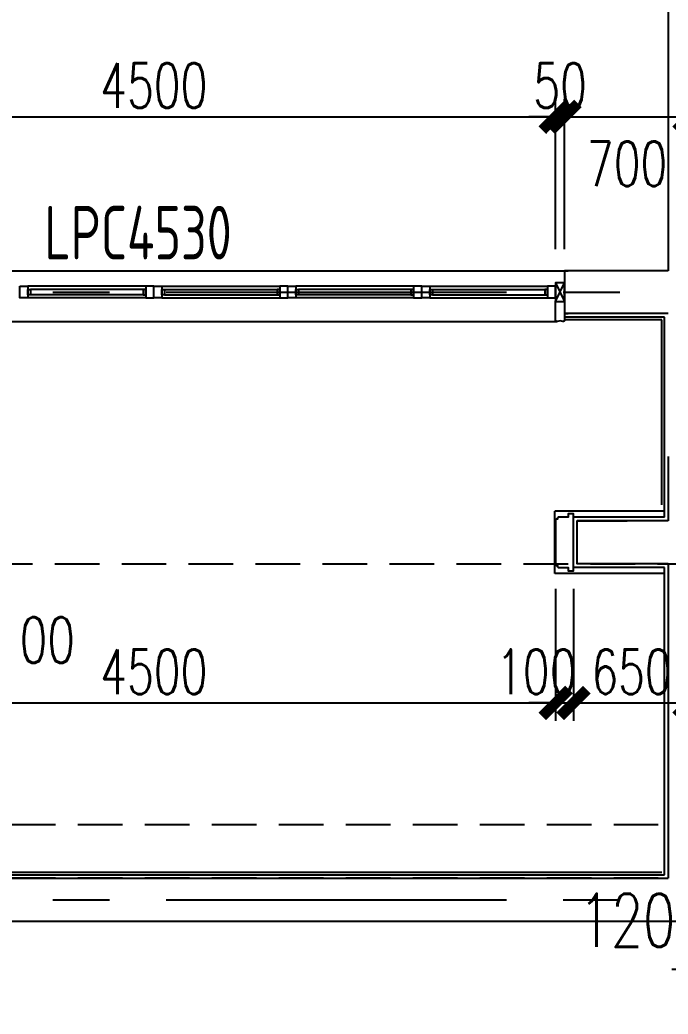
# Model space of a CAD drawing. Extents: x 296441 to 853063, y 459050 to 1117990.
# Drawn here: x 654748 to 658378, y 870279 to 875843 of the extents above; entities that cross this region are included whole.
import ezdxf

# ---------------------------------------------------------------- set-up
doc = ezdxf.new("R2010")
doc.units = 0
doc.header["$LTSCALE"] = 1000
for name, pattern in [('14-FL01-P$0$HIDDEN', [0.375, 0.25, -0.125]), ('14-GRID$0$CENTER2', [28.575, 19.05, -3.175, 3.175, -3.175]), ('BSMT-PLAN-BS01$0$$0$HIDDEN', [0.375, 0.25, -0.125]), ('DZ-3-PLAN-FL01$0$DASHED2', [0.375, 0.25, -0.125])]:
    doc.linetypes.add(name, pattern=pattern)
for name, color, linetype in [('14-GRID$0$G-GRID', 9, '14-GRID$0$CENTER2'), ('14-PLAN-BS01-P$0$A-ROOM-IDEN', 4, 'Continuous'), ('A-ROOF', 2, 'Continuous'), ('BSMT-PLAN-BS01$0$A-WALL', 1, 'Continuous'), ('DZ-3-PLAN-FL01$0$A-WALL', 1, 'Continuous'), ('DZ-PLAN-MAIN-FL01$0$A-WIND-IDEN', 33, 'Continuous'), ('E1-BS01-14$0$A-WALL-FNSH', 6, 'Continuous'), ('E1-BS01-18-19$0$A-FLOR', 23, 'Continuous'), ('E1-BS01-18-19$0$A-OVLK', 140, 'Continuous'), ('E1-BS01-18-19$0$A-SECT-WIND', 155, 'Continuous'), ('E1-BS01-18-19$0$A-SECT-WOOD', 17, 'Continuous'), ('E1-BS01-18-19$0$A-WALL-FNSH', 6, 'Continuous'), ('E1-BS01-18-19$0$G-XREF', 2, 'Continuous'), ('G-BS01-20$0$A-OVLK', 140, 'Continuous'), ('menchuangtao1$0$A-DETL-STONE', 42, 'Continuous'), ('menchuangtao1$0$A-WALL', 1, 'Continuous'), ('menchuangtao1$0$A_CUR_FRAME', 112, 'Continuous'), ('mentao100$0$A-SECT-FNSH', 6, 'Continuous'), ('mentao100$0$A-SECT-STONE', 42, 'Continuous'), ('mentao100$0$A-WALL', 1, 'Continuous'), ('PUB_DIM', 3, 'Continuous'), ('PUB_TEXT', 7, 'Continuous'), ('WALL', 242, 'Continuous'), ('ZT0_默认图层-----PM、LM、DY、JD', 7, 'Continuous'), ('ZT1_Dim---标注---PM、LM、DY、JD', 252, 'Continuous')]:
    doc.layers.add(name, color=color, linetype=linetype)
doc.styles.add('_TCH_DIM', font='SIMPLEX', dxfattribs={"bigfont": 'GBCBIG'})
doc.styles.add('_TCH_DIM_T3', font='SIMPLEX', dxfattribs={"width": 0.705882, "bigfont": 'GBCBIG'})
doc.styles.get("Standard").update_dxf_attribs({"font": 'gbenor.shx', "bigfont": 'gbcbig.shx'})
doc.styles.add('ZT-DIMSTYLE', font='ROMANS.shx', dxfattribs={"width": 0.7, "bigfont": 'CHINESE.shx'})
doc.dimstyles.new('_TCH_ARCH&&100', dxfattribs={"dimtxt": 297.5, "dimasz": 100, "dimexe": 250, "dimexo": 300, "dimgap": 100, "dimtad": 1, "dimdec": 0, "dimzin": 0, "dimdsep": 46, "dimtxsty": '_TCH_DIM_T3', "dimblk": 'ARCHTICK', "dimcen": 0.09, "dimclrt": 7, "dimazin": 2, "dimtfac": 1, "dimtdec": 0, "dimtix": 1, "dimtmove": 2, "dimatfit": 3, "dimfxl": 0, "dimtolj": 1, "dimtzin": 0, "dimarcsym": 0})
doc.dimstyles.new('ZT-DIM100', dxfattribs={"dimscale": 100, "dimtxt": 2.5, "dimasz": 1.5, "dimexe": 1, "dimexo": 1, "dimgap": 0.5, "dimtad": 1, "dimdec": 0, "dimdsep": 46, "dimtxsty": 'ZT-DIMSTYLE', "dimblk": 'ARCHTICK', "dimcen": 2.5, "dimclrd": 175, "dimclre": 175, "dimclrt": 7, "dimazin": 2, "dimtfac": 1, "dimtix": 1, "dimtmove": 2, "dimatfit": 3, "dimfxl": 0, "dimarcsym": 0})

# ---------------------------------------------------------------- blocks, each defined once
blk = doc.blocks.new('_ArchTick')
at = {"color": 0, "linetype": 'ByBlock', "const_width": 0.4}
blk.add_lwpolyline([(-0.5, -0.5), (0.5, 0.5)], dxfattribs=at)
blk = doc.blocks.new('*D2181')
at = {"layer": 'Defpoints', "color": 0, "transparency": 16777216}
for p in [(658498.5, 871039.3), (658618.5, 871039.3), (658618.5, 870529.4)]:
    blk.add_point(p, dxfattribs=at)
at = {"layer": 'PUB_DIM', "color": 0, "lineweight": -2, "transparency": 16777216}
for p, q in [((658498.5, 870739.3), (658498.5, 870279.4)), ((658618.5, 870739.3), (658618.5, 870279.4)), ((658498.5, 870529.4), (658398.5, 870529.4)), ((658498.5, 870529.4), (658618.5, 870529.4)), ((658618.5, 870529.4), (658718.5, 870529.4))]:
    blk.add_line(p, q, dxfattribs=at)
at = {"layer": 'PUB_DIM', "color": 0, "lineweight": -2, "transparency": 16777216, "xscale": 100, "yscale": 100, "zscale": 100}
blk.add_blockref('_ArchTick', (658498.5, 870529.4), dxfattribs=at)
at = {"layer": 'PUB_DIM', "color": 0, "lineweight": -2, "transparency": 16777216, "xscale": 100, "yscale": 100, "zscale": 100, "rotation": 180}
blk.add_blockref('_ArchTick', (658618.5, 870529.4), dxfattribs=at)
at = {"layer": 'PUB_DIM', "color": 7, "transparency": 16777216, "insert": (658148.5, 870804.4), "char_height": 297.5, "attachment_point": 5, "style": '_TCH_DIM_T3'}
blk.add_mtext('\\A1;120', dxfattribs=at)
blk = doc.blocks.new('20B-1')
at = {"layer": 'DZ-PLAN-MAIN-FL01$0$A-WIND-IDEN', "color": 2, "width": 0.8}
blk.add_text('LPC4530', height=300, dxfattribs=at).set_placement((865270.2, 70975.4))
at = {"layer": 'PUB_TEXT', "style": '_TCH_DIM', "width": 0.705882}
blk.add_text('-6.100', height=255, dxfattribs=at).set_placement((864545.9, 68718.1))
blk = doc.blocks.new('E1-BS01-18-19$0$750----DDDD')
at = {"layer": 'E1-BS01-18-19$0$A-SECT-WIND'}
for p, q in [((45, 32.5), (705, 32.5)), ((60, 15), (690, 15)), ((45, -32.5), (705, -32.5)), ((60, -15), (690, -15))]:
    blk.add_line(p, q, dxfattribs=at)
at = {"layer": 'E1-BS01-18-19$0$A-SECT-WOOD'}
for points in [[(0, 32.5), (45, 32.5), (45, -32.5), (0, -32.5)], [(60, 15), (60, -15), (45, -15), (45, 15)], [(690, 15), (690, -15), (705, -15), (705, 15)], [(750, 32.5), (705, 32.5), (705, -32.5), (750, -32.5)]]:
    blk.add_lwpolyline(points, close=True, dxfattribs=at)
blk = doc.blocks.new('menchuangtao1')
at = {"layer": 'menchuangtao1$0$A-DETL-STONE'}
blk.add_lwpolyline([(-10, -52.5), (-10, -159.2, -0.471625), (-15, -162.1, -0.528396), (-19.5, -164.7, 0.241692), (-50.5, -164.7, -0.528396), (-55, -162.1, -0.471625), (-60, -159.2), (-60, -52.5)], format="xyb", close=True, dxfattribs=at)
at = {"layer": 'menchuangtao1$0$A-WALL'}
for p, q in [((-10, 120), (-10, -120)), ((-10, 120), (10, 120)), ((-10, -120), (10, -120))]:
    blk.add_line(p, q, dxfattribs=at)
at = {"layer": 'menchuangtao1$0$A_CUR_FRAME'}
for p, q in [((-60, -52.5), (-10, 52.5)), ((-60, 52.5), (-10, -52.5))]:
    blk.add_line(p, q, dxfattribs=at)
blk.add_lwpolyline([(-10, -52.5), (-10, 52.5), (-60, 52.5), (-60, -52.5)], close=True, dxfattribs=at)
blk = doc.blocks.new('6yhd')
at = {"layer": 'E1-BS01-14$0$A-WALL-FNSH'}
blk.add_line((-9460, -3740), (-8900, -3740), dxfattribs=at)
at = {"layer": 'E1-BS01-18-19$0$A-FLOR'}
for p, q in [((-4298.4, -3480.4), (-8900, -3480.4)), ((-4341.8, -3765), (-8858.1, -3765))]:
    blk.add_line(p, q, dxfattribs=at)
at = {"layer": 'E1-BS01-18-19$0$A-OVLK'}
blk.add_line((-9445, -3755), (-8900, -3755), dxfattribs=at)
at = {"layer": 'WALL'}
for p, q in [((-9480, 7380), (-9480, -3480)), ((-9480, -3480), (-8900, -3480)), ((-8900, -3480), (-8900, -3720)), ((-9480, -3720), (-8900, -3720))]:
    blk.add_line(p, q, dxfattribs=at)
at = {"extrusion": (0, 0, -1), "zscale": -1}
for p in [(8100, -3600), (6600, -3600)]:
    blk.add_blockref('E1-BS01-18-19$0$750----DDDD', p, dxfattribs=at)
for p in [(-8100, -3600), (-6600, -3600)]:
    blk.add_blockref('E1-BS01-18-19$0$750----DDDD', p)
at = {"layer": 'E1-BS01-18-19$0$G-XREF', "extrusion": (0, 0, -1), "zscale": -1}
blk.add_blockref('menchuangtao1', (8910, -3600), dxfattribs=at)
blk = doc.blocks.new('2133')
at = {"layer": '14-PLAN-BS01-P$0$A-ROOM-IDEN', "linetype": '14-FL01-P$0$HIDDEN'}
for points in [[(2199275.9, 1716004.7), (2191170.9, 1716004.7)], [(2199275.9, 1715704.7), (2191170.9, 1715704.7)]]:
    blk.add_lwpolyline(points, dxfattribs=at)
blk = doc.blocks.new('mentao100')
at = {"layer": 'mentao100$0$A-SECT-FNSH'}
for p, q in [((-280, 140), (20, 140)), ((-280, -140), (20, -140))]:
    blk.add_line(p, q, dxfattribs=at)
at = {"layer": 'mentao100$0$A-SECT-STONE', "ltscale": 0.1}
blk.add_lwpolyline([(20, 140), (20, 160), (50, 160), (50, 140), (105, 140, -0.414214), (110, 135), (110, 130), (115, 130, -0.414165), (120, 125), (120, 97.7), (120, -125, -0.414165), (115, -130), (110, -130), (110, -135, -0.414214), (105, -140), (50, -140), (50, -160), (20, -160), (20, -140)], format="xyb", close=True, dxfattribs=at)
at = {"layer": 'mentao100$0$A-WALL'}
blk.add_lwpolyline([(-280, -120), (0, -120), (0, 120), (-280, 120)], dxfattribs=at)
blk = doc.blocks.new('*D2203')
at = {"layer": 'Defpoints', "color": 0, "ltscale": 1000, "transparency": 16777216}
for p in [(657848.5, 872759.3), (658498.5, 872759.3), (658498.5, 872020.5)]:
    blk.add_point(p, dxfattribs=at)
at = {"layer": 'ZT1_Dim---标注---PM、LM、DY、JD', "color": 175, "linetype": 'ByBlock', "lineweight": -2, "ltscale": 1000, "transparency": 16777216}
for p, q in [((657848.5, 872659.3), (657848.5, 871920.5)), ((658498.5, 872659.3), (658498.5, 871920.5))]:
    blk.add_line(p, q, dxfattribs=at)
at = {"layer": 'ZT1_Dim---标注---PM、LM、DY、JD', "color": 175, "lineweight": -2, "ltscale": 1000, "transparency": 16777216}
blk.add_line((657848.5, 872020.5), (658498.5, 872020.5), dxfattribs=at)
at = {"layer": 'ZT1_Dim---标注---PM、LM、DY、JD', "color": 175, "lineweight": -2, "ltscale": 1000, "transparency": 16777216, "xscale": 150, "yscale": 150, "zscale": 150, "rotation": 180}
blk.add_blockref('_ArchTick', (657848.5, 872020.5), dxfattribs=at)
at = {"layer": 'ZT1_Dim---标注---PM、LM、DY、JD', "color": 175, "lineweight": -2, "ltscale": 1000, "transparency": 16777216, "xscale": 150, "yscale": 150, "zscale": 150}
blk.add_blockref('_ArchTick', (658498.5, 872020.5), dxfattribs=at)
at = {"layer": 'ZT1_Dim---标注---PM、LM、DY、JD', "color": 7, "ltscale": 1000, "transparency": 16777216, "insert": (658173.5, 872195.5), "char_height": 250, "attachment_point": 5, "style": 'ZT-DIMSTYLE'}
blk.add_mtext('650', dxfattribs=at)
blk = doc.blocks.new('*D2204')
at = {"layer": 'Defpoints', "color": 0, "ltscale": 1000, "transparency": 16777216}
for p in [(657748.5, 872759.3), (657848.5, 872759.3), (657848.5, 872020.5)]:
    blk.add_point(p, dxfattribs=at)
at = {"layer": 'ZT1_Dim---标注---PM、LM、DY、JD', "color": 175, "linetype": 'ByBlock', "lineweight": -2, "ltscale": 1000, "transparency": 16777216}
for p, q in [((657748.5, 872659.3), (657748.5, 871920.5)), ((657848.5, 872659.3), (657848.5, 871920.5))]:
    blk.add_line(p, q, dxfattribs=at)
at = {"layer": 'ZT1_Dim---标注---PM、LM、DY、JD', "color": 175, "lineweight": -2, "ltscale": 1000, "transparency": 16777216}
for p, q in [((657748.5, 872020.5), (657598.5, 872020.5)), ((657748.5, 872020.5), (657848.5, 872020.5)), ((657848.5, 872020.5), (657998.5, 872020.5))]:
    blk.add_line(p, q, dxfattribs=at)
at = {"layer": 'ZT1_Dim---标注---PM、LM、DY、JD', "color": 175, "lineweight": -2, "ltscale": 1000, "transparency": 16777216, "xscale": 150, "yscale": 150, "zscale": 150}
blk.add_blockref('_ArchTick', (657748.5, 872020.5), dxfattribs=at)
at = {"layer": 'ZT1_Dim---标注---PM、LM、DY、JD', "color": 175, "lineweight": -2, "ltscale": 1000, "transparency": 16777216, "xscale": 150, "yscale": 150, "zscale": 150, "rotation": 180}
blk.add_blockref('_ArchTick', (657848.5, 872020.5), dxfattribs=at)
at = {"layer": 'ZT1_Dim---标注---PM、LM、DY、JD', "color": 7, "ltscale": 1000, "transparency": 16777216, "insert": (657640.1, 872195.5), "char_height": 250, "attachment_point": 5, "style": 'ZT-DIMSTYLE'}
blk.add_mtext('100', dxfattribs=at)
blk = doc.blocks.new('*D2205')
at = {"layer": 'Defpoints', "color": 0, "ltscale": 1000, "transparency": 16777216}
for p in [(653248.4, 872759.3), (657748.5, 872759.3), (657748.5, 872020.5)]:
    blk.add_point(p, dxfattribs=at)
at = {"layer": 'ZT1_Dim---标注---PM、LM、DY、JD', "color": 175, "linetype": 'ByBlock', "lineweight": -2, "ltscale": 1000, "transparency": 16777216}
for p, q in [((653248.4, 872659.3), (653248.4, 871920.5)), ((657748.5, 872659.3), (657748.5, 871920.5))]:
    blk.add_line(p, q, dxfattribs=at)
at = {"layer": 'ZT1_Dim---标注---PM、LM、DY、JD', "color": 175, "lineweight": -2, "ltscale": 1000, "transparency": 16777216}
blk.add_line((653248.4, 872020.5), (657748.5, 872020.5), dxfattribs=at)
at = {"layer": 'ZT1_Dim---标注---PM、LM、DY、JD', "color": 175, "lineweight": -2, "ltscale": 1000, "transparency": 16777216, "xscale": 150, "yscale": 150, "zscale": 150, "rotation": 180}
blk.add_blockref('_ArchTick', (653248.4, 872020.5), dxfattribs=at)
at = {"layer": 'ZT1_Dim---标注---PM、LM、DY、JD', "color": 175, "lineweight": -2, "ltscale": 1000, "transparency": 16777216, "xscale": 150, "yscale": 150, "zscale": 150}
blk.add_blockref('_ArchTick', (657748.5, 872020.5), dxfattribs=at)
at = {"layer": 'ZT1_Dim---标注---PM、LM、DY、JD', "color": 7, "ltscale": 1000, "transparency": 16777216, "insert": (655498.4, 872195.5), "char_height": 250, "attachment_point": 5, "style": 'ZT-DIMSTYLE'}
blk.add_mtext('4500', dxfattribs=at)
blk = doc.blocks.new('*D2274')
at = {"layer": 'Defpoints', "color": 0, "ltscale": 1000, "transparency": 16777216}
for p in [(658498.5, 875300.4), (657798.5, 874459.3), (658498.5, 874459.3)]:
    blk.add_point(p, dxfattribs=at)
at = {"layer": 'ZT1_Dim---标注---PM、LM、DY、JD', "color": 175, "linetype": 'ByBlock', "lineweight": -2, "ltscale": 1000, "transparency": 16777216}
for p, q in [((657798.5, 874559.3), (657798.5, 875400.4)), ((658498.5, 874559.3), (658498.5, 875400.4)), ((657798.5, 875300.4), (658498.5, 875300.4))]:
    blk.add_line(p, q, dxfattribs=at)
at = {"layer": 'ZT1_Dim---标注---PM、LM、DY、JD', "color": 175, "lineweight": -2, "ltscale": 1000, "transparency": 16777216, "xscale": 150, "yscale": 150, "zscale": 150, "rotation": 180}
blk.add_blockref('_ArchTick', (657798.5, 875300.4), dxfattribs=at)
at = {"layer": 'ZT1_Dim---标注---PM、LM、DY、JD', "color": 175, "lineweight": -2, "ltscale": 1000, "transparency": 16777216, "xscale": 150, "yscale": 150, "zscale": 150}
blk.add_blockref('_ArchTick', (658498.5, 875300.4), dxfattribs=at)
at = {"layer": 'ZT1_Dim---标注---PM、LM、DY、JD', "color": 7, "ltscale": 1000, "transparency": 16777216, "insert": (658148.5, 875037.9), "char_height": 250, "attachment_point": 5, "style": 'ZT-DIMSTYLE'}
blk.add_mtext('700', dxfattribs=at)
blk = doc.blocks.new('*D2275')
at = {"layer": 'Defpoints', "color": 0, "ltscale": 1000, "transparency": 16777216}
for p in [(657798.5, 875300.4), (657748.5, 874459.3), (657798.5, 874459.3)]:
    blk.add_point(p, dxfattribs=at)
at = {"layer": 'ZT1_Dim---标注---PM、LM、DY、JD', "color": 175, "linetype": 'ByBlock', "lineweight": -2, "ltscale": 1000, "transparency": 16777216}
for p, q in [((657748.5, 874559.3), (657748.5, 875400.4)), ((657798.5, 874559.3), (657798.5, 875400.4)), ((657748.5, 875300.4), (657598.5, 875300.4)), ((657748.5, 875300.4), (657798.5, 875300.4)), ((657798.5, 875300.4), (657948.5, 875300.4))]:
    blk.add_line(p, q, dxfattribs=at)
at = {"layer": 'ZT1_Dim---标注---PM、LM、DY、JD', "color": 175, "lineweight": -2, "ltscale": 1000, "transparency": 16777216, "xscale": 150, "yscale": 150, "zscale": 150}
blk.add_blockref('_ArchTick', (657748.5, 875300.4), dxfattribs=at)
at = {"layer": 'ZT1_Dim---标注---PM、LM、DY、JD', "color": 175, "lineweight": -2, "ltscale": 1000, "transparency": 16777216, "xscale": 150, "yscale": 150, "zscale": 150, "rotation": 180}
blk.add_blockref('_ArchTick', (657798.5, 875300.4), dxfattribs=at)
at = {"layer": 'ZT1_Dim---标注---PM、LM、DY、JD', "color": 7, "ltscale": 1000, "transparency": 16777216, "insert": (657773.5, 875475.4), "char_height": 250, "attachment_point": 5, "style": 'ZT-DIMSTYLE'}
blk.add_mtext('50', dxfattribs=at)
blk = doc.blocks.new('*D2276')
at = {"layer": 'Defpoints', "color": 0, "ltscale": 1000, "transparency": 16777216}
for p in [(657748.5, 875300.4), (653248.4, 874459.3), (657748.5, 874459.3)]:
    blk.add_point(p, dxfattribs=at)
at = {"layer": 'ZT1_Dim---标注---PM、LM、DY、JD', "color": 175, "linetype": 'ByBlock', "lineweight": -2, "ltscale": 1000, "transparency": 16777216}
for p, q in [((653248.4, 874559.3), (653248.4, 875400.4)), ((657748.5, 874559.3), (657748.5, 875400.4)), ((653248.4, 875300.4), (657748.5, 875300.4))]:
    blk.add_line(p, q, dxfattribs=at)
at = {"layer": 'ZT1_Dim---标注---PM、LM、DY、JD', "color": 175, "lineweight": -2, "ltscale": 1000, "transparency": 16777216, "xscale": 150, "yscale": 150, "zscale": 150, "rotation": 180}
blk.add_blockref('_ArchTick', (653248.4, 875300.4), dxfattribs=at)
at = {"layer": 'ZT1_Dim---标注---PM、LM、DY、JD', "color": 175, "lineweight": -2, "ltscale": 1000, "transparency": 16777216, "xscale": 150, "yscale": 150, "zscale": 150}
blk.add_blockref('_ArchTick', (657748.5, 875300.4), dxfattribs=at)
at = {"layer": 'ZT1_Dim---标注---PM、LM、DY、JD', "color": 7, "ltscale": 1000, "transparency": 16777216, "insert": (655498.4, 875475.4), "char_height": 250, "attachment_point": 5, "style": 'ZT-DIMSTYLE'}
blk.add_mtext('4500', dxfattribs=at)
blk = doc.blocks.new('*U2448')
at = {"layer": 'E1-BS01-18-19$0$A-OVLK'}
for p, q in [((-490, 175), (125, 175)), ((125, -175), (125, 175)), ((-490, -175), (125, -175))]:
    blk.add_line(p, q, dxfattribs=at)

msp = doc.modelspace()

# ---------------------------------------------------------------- linework, layer by layer
at = {"layer": '14-GRID$0$G-GRID', "color": 8, "ltscale": 0.1}
for p, q in [((598417.5, 874319.3), (676818.6, 874319.3)), ((598417.5, 870919.3), (676818.6, 870919.3))]:
    msp.add_line(p, q, dxfattribs=at)
at = {"layer": 'BSMT-PLAN-BS01$0$A-WALL', "color": 1}
for p, q in [((658378.5, 873399.3), (658378.5, 873039.3)), ((658378.5, 872799.3), (658378.5, 871039.3)), ((649018.5, 871039.3), (658378.5, 871039.3)), ((608578.5, 870799.3), (668218.5, 870799.3))]:
    msp.add_line(p, q, dxfattribs=at)
at = {"layer": 'BSMT-PLAN-BS01$0$A-WALL', "color": 5, "linetype": 'BSMT-PLAN-BS01$0$$0$HIDDEN'}
msp.add_line((608818.5, 872799.3), (667978.5, 872799.3), dxfattribs=at)
at = {"layer": 'E1-BS01-18-19$0$A-WALL-FNSH'}
for p, q in [((658358.5, 873059.3), (657868.5, 873059.3)), ((658358.5, 872779.3), (657868.5, 872779.3))]:
    msp.add_line(p, q, dxfattribs=at)
at = {"layer": 'G-BS01-20$0$A-OVLK'}
for p, q in [((658343.5, 873129.3), (658343.5, 874164.3)), ((649053.5, 871074.3), (658343.5, 871074.3))]:
    msp.add_line(p, q, dxfattribs=at)
at = {"layer": 'mentao100$0$A-SECT-FNSH'}
for p, q in [((658358.5, 873059.3), (658358.5, 874179.3)), ((658358.5, 871059.3), (658358.5, 872779.3)), ((649038.5, 871059.3), (658358.5, 871059.3))]:
    msp.add_line(p, q, dxfattribs=at)
at = {"layer": 'WALL'}
for p, q in [((658378.5, 873039.3), (657868.5, 873039.3)), ((657868.5, 872799.3), (657868.5, 873039.3)), ((658378.5, 872799.3), (657868.5, 872799.3))]:
    msp.add_line(p, q, dxfattribs=at)

# ---------------------------------------------------------------- block references
msp.add_blockref('20B-1', (-210384.3, 803526.6))
at = {"layer": 'A-ROOF'}
msp.add_blockref('2133', (-1540952.4, -844665.4), dxfattribs=at)
at = {"layer": 'DZ-3-PLAN-FL01$0$A-WALL', "color": 33, "linetype": 'DZ-3-PLAN-FL01$0$DASHED2', "extrusion": (0, 0, -1), "zscale": -1}
msp.add_blockref('6yhd', (-648898.5, 877919.3), dxfattribs=at)
at = {"layer": 'E1-BS01-18-19$0$G-XREF', "xscale": -1}
msp.add_blockref('mentao100', (657868.5, 872919.3), dxfattribs=at)
at = {"layer": 'ZT0_默认图层-----PM、LM、DY、JD', "ltscale": 1000, "xscale": -1}
msp.add_blockref('*U2448', (657868.5, 872919.3), dxfattribs=at)

# ---------------------------------------------------------------- dimensions: what is measured, and where the dimension line sits
at = {"layer": 'PUB_DIM'}
dim = msp.add_linear_dim(base=(658618.5, 870529.4), p1=(658498.5, 871039.3), p2=(658618.5, 871039.3), angle=0, dimstyle='_TCH_ARCH&&100', dxfattribs=at)
dim.commit()
dim.dimension.update_dxf_attribs({"geometry": '*D2181', "text_midpoint": (658148.5, 870804.4), "dimtype": 161})
at = {"layer": 'ZT1_Dim---标注---PM、LM、DY、JD', "ltscale": 1000}
for base, p1, p2, picture, middle in [((657748.5, 875300.4), (653248.4, 874459.3), (657748.5, 874459.3), '*D2276', (655498.4, 875475.4)), ((657798.5, 875300.4), (657748.5, 874459.3), (657798.5, 874459.3), '*D2275', (657773.5, 875475.4))]:
    dim = msp.add_linear_dim(base=base, p1=p1, p2=p2, dimstyle='ZT-DIM100', dxfattribs=at)
    dim.commit()
    dim.dimension.update_dxf_attribs({"geometry": picture, "text_midpoint": middle})
dim = msp.add_linear_dim(base=(658498.5, 875300.4), p1=(657798.5, 874459.3), p2=(658498.5, 874459.3), dimstyle='ZT-DIM100', dxfattribs=at)
dim.commit()
dim.dimension.update_dxf_attribs({"geometry": '*D2274', "text_midpoint": (658148.5, 875037.9), "dimtype": 160})
for base, p1, p2, picture, middle in [((657748.5, 872020.5, 0), (653248.4, 872759.3, 0), (657748.5, 872759.3, 0), '*D2205', (655498.4, 872195.5, 0)), ((658498.5, 872020.5, 0), (657848.5, 872759.3, 0), (658498.5, 872759.3, 0), '*D2203', (658173.5, 872195.5, 0))]:
    dim = msp.add_linear_dim(base=base, p1=p1, p2=p2, dimstyle='ZT-DIM100', override={"dimfxl": 200}, dxfattribs=at)
    dim.commit()
    dim.dimension.update_dxf_attribs({"geometry": picture, "text_midpoint": middle})
dim = msp.add_linear_dim(base=(657848.5, 872020.5, 0), p1=(657748.5, 872759.3, 0), p2=(657848.5, 872759.3, 0), dimstyle='ZT-DIM100', override={"dimfxl": 200}, dxfattribs=at)
dim.commit()
dim.dimension.update_dxf_attribs({"geometry": '*D2204', "text_midpoint": (657640.1, 872195.5, 0), "dimtype": 160})

doc.saveas('drawing.dxf')
